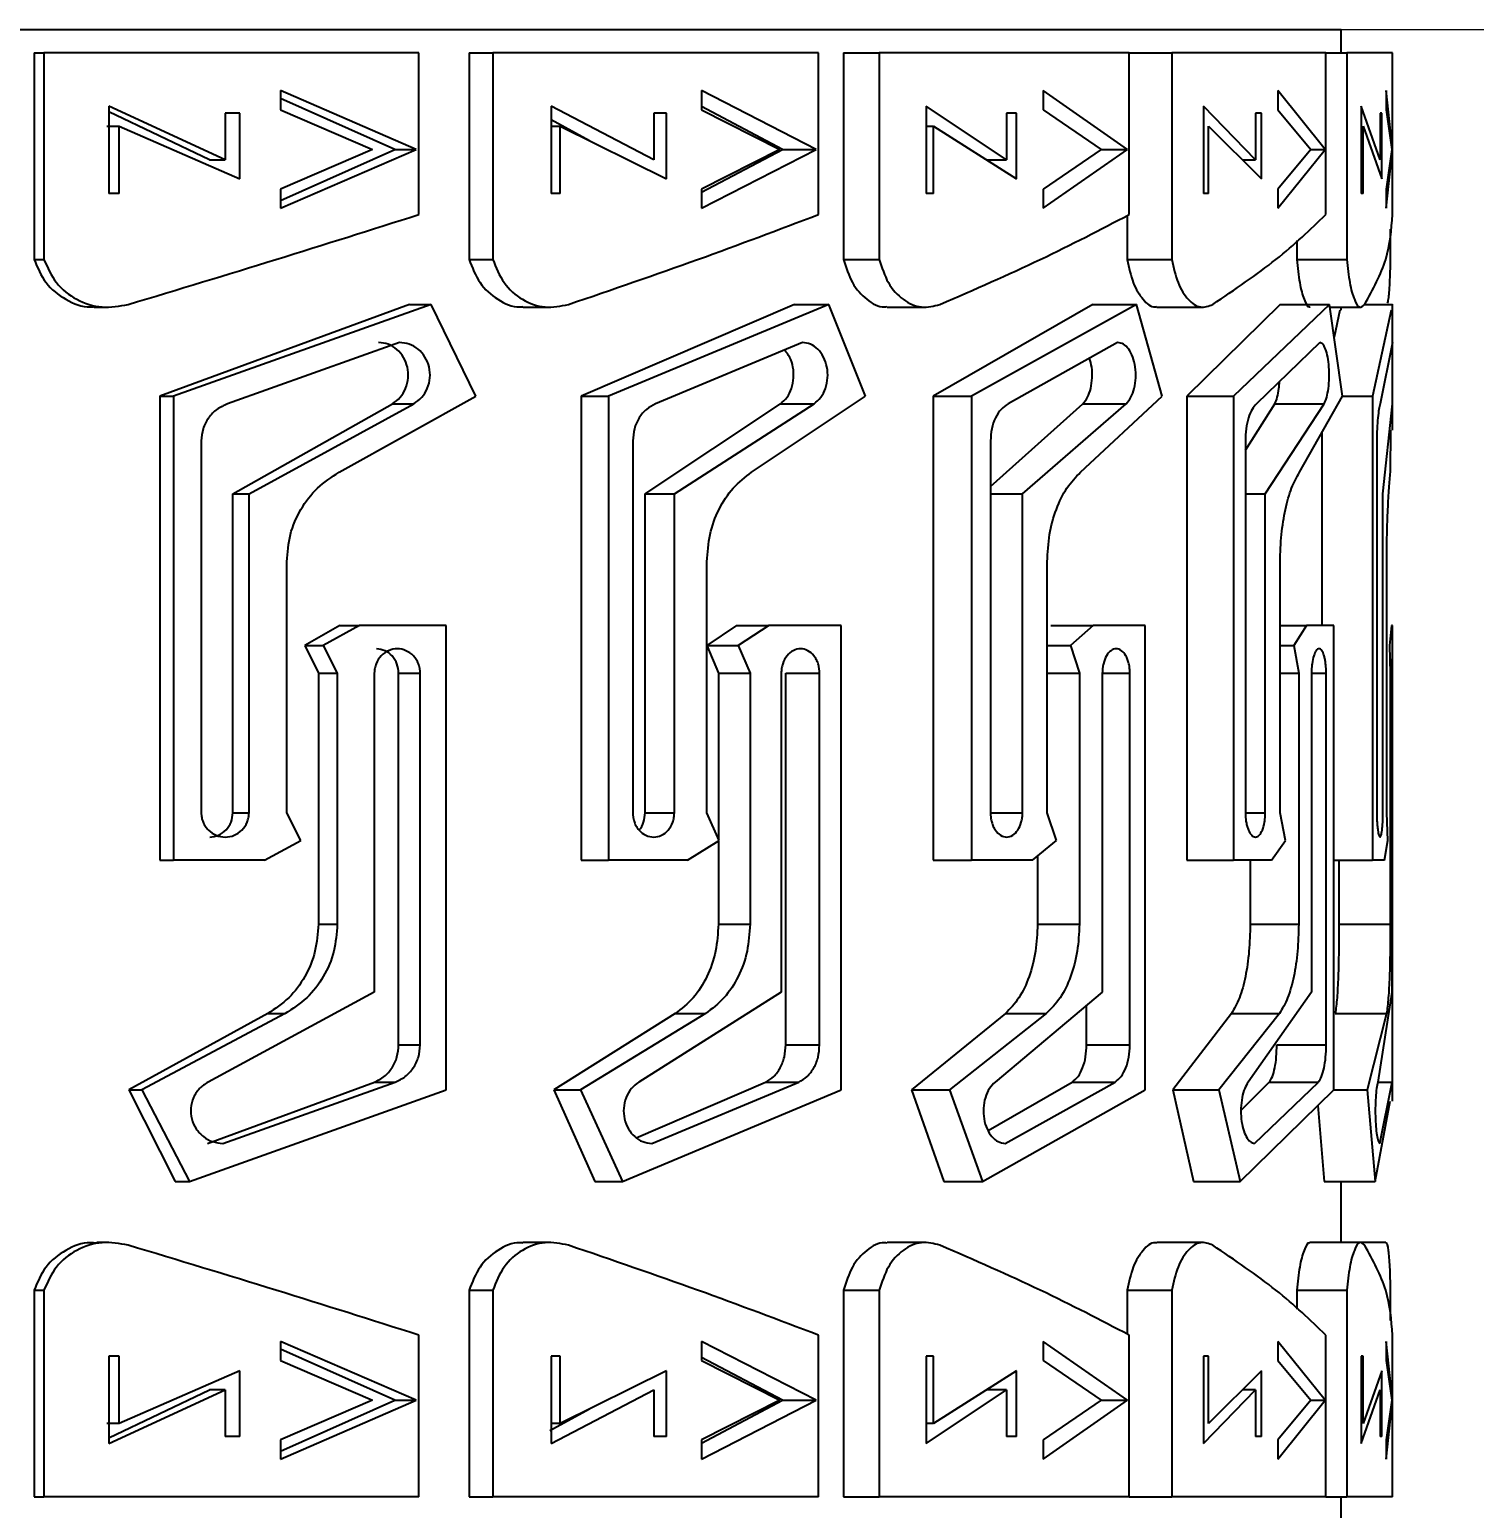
# Model space of a CAD drawing. Header units: millimetres. Extents: x 53 to 380, y 29 to 265.
# Drawn here: x 168.48 to 182.53, y 133.29 to 147.68 of the extents above; entities that cross this region are included whole.
import ezdxf

# ---------------------------------------------------------------- set-up
doc = ezdxf.new("R2010")
doc.units = ezdxf.units.MM
doc.styles.add('SLDTEXTSTYLE0', font='TXT', dxfattribs={"width": 0.75})
doc.dimstyles.new('SLDDIMSTYLE1', dxfattribs={"dimtxt": 3.5, "dimasz": 3.302, "dimexe": 0, "dimexo": 0.0625, "dimgap": 0.875, "dimtad": 1, "dimlfac": 2, "dimrnd": 1e-09, "dimzin": 12, "dimdsep": 46, "dimtxsty": 'SLDTEXTSTYLE0', "dimsah": 1, "dimcen": 0.09, "dimadec": 0, "dimazin": 3, "dimtfac": 1, "dimtofl": 0, "dimtmove": 0, "dimatfit": 3, "dimfxl": 1, "dimfrac": 2, "dimtolj": 1, "dimtzin": 12, "dimarcsym": 0})

# ---------------------------------------------------------------- blocks, each defined once
blk = doc.blocks.new('_D_5')
at = {"color": 7, "linetype": 'Continuous', "lineweight": 0, "transparency": 16777216}
for p, q in [((180.484, 147.677), (213.903, 147.677)), ((212.903, 147.677), (212.903, 40.089)), ((182.315, 40.089), (213.903, 40.089))]:
    blk.add_line(p, q, dxfattribs=at)
at = {"color": 7, "linetype": 'Continuous', "lineweight": 18, "transparency": 16777216}
for points in [[(212.903, 147.677), (212.395, 144.375), (213.411, 144.375)], [(212.903, 40.089), (213.411, 43.391), (212.395, 43.391)]]:
    blk.add_solid(points, dxfattribs=at)
at = {"color": 7, "linetype": 'Continuous', "lineweight": 18, "transparency": 16777216, "insert": (208.391, 85.3), "char_height": 3.5, "attachment_point": 1, "rotation": 90, "style": 'SLDTEXTSTYLE0'}
blk.add_mtext('215.18', dxfattribs=at)

msp = doc.modelspace()

# ---------------------------------------------------------------- linework, layer by layer
at = {"color": 7, "linetype": 'Continuous', "lineweight": 25}
for p, q in [((149.7335, 147.6771), (181.2335, 147.6771)), ((181.2335, 147.45), (181.2335, 147.6771)), ((168.5248, 147.45), (168.5248, 145.4403)), ((168.5248, 147.45), (168.6214, 147.45)), ((168.6214, 147.45), (168.6214, 145.4403)), ((172.2656, 147.45), (168.6214, 147.45)), ((172.2656, 145.8776), (172.2656, 147.45)), ((172.7554, 147.45), (172.7554, 145.4403)), ((172.7554, 147.45), (172.9863, 147.45)), ((172.9863, 147.45), (172.9863, 145.4403)), ((176.1512, 147.45), (172.9863, 147.45)), ((176.1512, 145.8776), (176.1512, 147.45)), ((176.3969, 147.45), (176.3969, 145.4403)), ((176.3969, 147.45), (176.7433, 147.45)), ((176.7433, 147.45), (176.7433, 145.4403)), ((179.1726, 147.45), (176.7433, 147.45)), ((179.1726, 145.8776), (179.1726, 147.45)), ((179.1726, 147.45), (179.5882, 147.45)), ((179.5882, 147.45), (179.5882, 145.4403)), ((181.085, 147.45), (179.5882, 147.45)), ((181.085, 145.8776), (181.085, 147.45)), ((181.085, 147.45), (181.2904, 147.45)), ((181.2904, 147.45), (181.2904, 145.4403)), ((181.7335, 147.45), (181.2904, 147.45)), ((181.7335, 146.5142), (181.7335, 147.45)), ((172.2412, 146.5111), (170.9215, 147.0829)), ((170.9215, 147.0829), (170.9215, 146.8963)), ((176.131, 146.5111), (175.0154, 147.0829)), ((175.0154, 147.0829), (175.0154, 146.8963)), ((179.1582, 146.5111), (178.3371, 147.0829)), ((178.3371, 147.0829), (178.3371, 146.8963)), ((181.0775, 146.5111), (180.6175, 147.0829)), ((180.6175, 147.0829), (180.6175, 146.8963)), ((181.7335, 146.5111), (181.6718, 147.0829)), ((181.6718, 147.0829), (181.6718, 146.8963)), ((170.3833, 146.4094), (169.2521, 146.9316)), ((169.2521, 146.9316), (169.2521, 146.0824)), ((172.0333, 146.5111), (170.9215, 147.0081)), ((170.9215, 146.8963), (171.8157, 146.5111)), ((174.5499, 146.4094), (173.5528, 146.9316)), ((173.5528, 146.9316), (173.5528, 146.0824)), ((175.8034, 146.5111), (175.0154, 146.9278)), ((175.0154, 146.8963), (175.7755, 146.5111)), ((177.982, 146.4094), (177.1998, 146.9316)), ((177.1998, 146.9316), (177.1998, 146.0824)), ((178.3371, 146.8963), (178.9014, 146.5111)), ((180.4016, 146.4094), (179.8975, 146.9316)), ((179.8975, 146.9316), (179.8975, 146.0824)), ((180.6175, 146.8963), (180.9404, 146.5111)), ((181.6125, 146.4094), (181.4276, 146.9316)), ((181.4276, 146.9316), (181.4276, 146.0824)), ((181.6718, 146.8963), (181.7271, 146.5111)), ((170.2325, 146.4094), (169.2521, 146.8764)), ((170.5268, 146.8631), (170.3833, 146.8631)), ((170.3833, 146.8631), (170.3833, 146.4094)), ((170.5268, 146.2248), (170.5268, 146.8631)), ((173.9269, 146.5953), (173.5528, 146.7975)), ((174.6746, 146.8631), (174.5499, 146.8631)), ((174.5499, 146.8631), (174.5499, 146.4094)), ((174.6746, 146.2248), (174.6746, 146.8631)), ((178.0778, 146.8631), (177.982, 146.8631)), ((177.982, 146.8631), (177.982, 146.4094)), ((178.0778, 146.2248), (178.0778, 146.8631)), ((180.4607, 146.8631), (180.4016, 146.8631)), ((180.4016, 146.8631), (180.4016, 146.4094)), ((180.4607, 146.2248), (180.4607, 146.8631)), ((181.6302, 146.8631), (181.6125, 146.8631)), ((181.6125, 146.8631), (181.6125, 146.4094)), ((181.6302, 146.2248), (181.6302, 146.8631)), ((169.2333, 146.7365), (169.3523, 146.7365)), ((169.3523, 146.0824), (169.3523, 146.7365)), ((169.3523, 146.7365), (170.5268, 146.2248)), ((173.5528, 146.7365), (173.6421, 146.7365)), ((173.6421, 146.0824), (173.6421, 146.7365)), ((173.6421, 146.7365), (174.6746, 146.2248)), ((177.1998, 146.7365), (177.271, 146.7365)), ((177.271, 146.0824), (177.271, 146.7365)), ((177.271, 146.7365), (178.0778, 146.2248)), ((179.9448, 146.0824), (179.9448, 146.7365)), ((179.9448, 146.7365), (180.4607, 146.2248)), ((181.4472, 146.0824), (181.4472, 146.7365)), ((181.4472, 146.7365), (181.6302, 146.2248)), ((171.8157, 146.5111), (170.9215, 146.1259)), ((170.9215, 145.9392), (172.2412, 146.5111)), ((170.9215, 146.014), (172.0333, 146.5111)), ((172.0333, 146.5111), (172.2412, 146.5111)), ((175.7755, 146.5111), (175.0154, 146.1259)), ((175.0154, 145.9392), (176.131, 146.5111)), ((175.0154, 146.0943), (175.8034, 146.5111)), ((175.8034, 146.5111), (176.131, 146.5111)), ((178.9014, 146.5111), (178.3371, 146.1259)), ((178.3371, 145.9392), (179.1582, 146.5111)), ((178.9014, 146.5111), (179.1582, 146.5111)), ((180.9404, 146.5111), (180.6175, 146.1259)), ((180.6175, 145.9392), (181.0775, 146.5111)), ((180.9404, 146.5111), (181.0775, 146.5111)), ((181.7271, 146.5111), (181.6718, 146.1259)), ((181.6718, 145.9392), (181.7335, 146.5111)), ((181.7335, 145.8675), (181.7335, 146.5142)), ((170.2325, 146.4094), (170.3833, 146.4094)), ((177.7867, 146.4094), (177.982, 146.4094)), ((180.2745, 146.4094), (180.4016, 146.4094)), ((169.3523, 146.0824), (169.2521, 146.0824)), ((170.9215, 146.1259), (170.9215, 145.9392)), ((173.6421, 146.0824), (173.5528, 146.0824)), ((175.0154, 146.1259), (175.0154, 145.9392)), ((177.271, 146.0824), (177.1998, 146.0824)), ((178.3371, 146.1259), (178.3371, 145.9392)), ((179.9448, 146.0824), (179.8975, 146.0824)), ((180.6175, 146.1259), (180.6175, 145.9392)), ((181.4472, 146.0824), (181.4276, 146.0824)), ((181.6718, 146.1259), (181.6718, 145.9392)), ((179.1542, 145.8683), (179.1542, 145.4403)), ((180.804, 145.6242), (180.804, 145.4403)), ((181.712, 145.7348), (181.712, 145.4403)), ((168.5248, 145.4403), (168.6214, 145.4403)), ((172.7554, 145.4403), (172.9863, 145.4403)), ((176.3969, 145.4403), (176.7433, 145.4403)), ((179.1542, 145.4403), (179.5882, 145.4403)), ((180.804, 145.4403), (181.2904, 145.4403)), ((169.1108, 144.9756), (169.2259, 144.9757)), ((172.1747, 145.0029), (169.7464, 144.1122)), ((172.3872, 145.0029), (169.8817, 144.1122)), ((172.1747, 145.0029), (172.3872, 145.0029)), ((172.8204, 144.1122), (172.3872, 145.0029)), ((173.2823, 144.9756), (173.5298, 144.9756)), ((175.9206, 145.0029), (173.8454, 144.1122)), ((176.252, 145.0029), (174.1109, 144.1122)), ((175.9206, 145.0029), (176.252, 145.0029)), ((176.6082, 144.1122), (176.252, 145.0029)), ((176.8217, 144.9756), (177.1815, 144.9756)), ((178.821, 145.0029), (177.267, 144.1122)), ((179.2444, 145.0029), (177.641, 144.1122)), ((178.821, 145.0029), (179.2444, 145.0029)), ((179.4947, 144.1122), (179.2444, 145.0029)), ((179.4423, 144.9756), (179.8854, 144.9756)), ((180.6408, 145.0029), (179.7339, 144.1122)), ((181.122, 145.0029), (180.1863, 144.1122)), ((180.6408, 145.0029), (181.122, 145.0029)), ((181.2461, 144.1122), (181.122, 145.0029)), ((181.1258, 144.9756), (181.4225, 144.9756)), ((181.221, 144.9468), (181.1662, 144.6853)), ((181.2335, 144.9468), (181.2335, 144.9756)), ((181.464, 145.0029), (181.7327, 145.0029)), ((181.7206, 144.9468), (181.5404, 144.1122)), ((181.7335, 144.5816), (181.7335, 145.0054)), ((172.0784, 144.6326), (170.4048, 144.0366)), ((175.9954, 144.6326), (174.5687, 144.0366)), ((179.0608, 144.6326), (177.9964, 144.0366)), ((181.0263, 144.6326), (180.4105, 144.0366)), ((181.7326, 144.6326), (181.6153, 144.0366)), ((169.7464, 144.1122), (169.7464, 139.5962)), ((169.7464, 144.1122), (169.8817, 144.1122)), ((169.8817, 144.1122), (169.8817, 139.5962)), ((170.4573, 143.1615), (172.0093, 144.0366)), ((170.6152, 143.1615), (172.2165, 144.0366)), ((171.4902, 143.3702), (172.8204, 144.1122)), ((172.0093, 144.0366), (172.2165, 144.0366)), ((173.8454, 144.1122), (173.8454, 139.5962)), ((173.8454, 144.1122), (174.1109, 144.1122)), ((174.1109, 144.1122), (174.1109, 139.5962)), ((174.466, 143.1615), (175.7835, 144.0366)), ((174.7512, 143.1615), (176.1105, 144.0366)), ((175.5008, 143.3702), (176.6082, 144.1122)), ((175.7835, 144.0366), (176.1105, 144.0366)), ((177.267, 144.1122), (177.267, 139.5962)), ((177.267, 144.1122), (177.641, 144.1122)), ((177.641, 144.1122), (177.641, 139.5962)), ((177.8248, 143.2312), (178.7232, 144.0366)), ((178.1364, 143.1615), (179.1435, 144.0366)), ((178.6998, 143.3702), (179.4947, 144.1122)), ((178.7232, 144.0366), (179.1435, 144.0366)), ((179.7339, 144.1122), (179.7339, 139.5962)), ((179.7339, 144.1122), (180.1863, 144.1122)), ((180.1863, 144.1122), (180.1863, 139.5962)), ((180.3032, 143.5846), (180.5903, 144.0366)), ((180.4965, 143.1615), (181.0699, 144.0366)), ((180.5903, 144.0366), (181.0699, 144.0366)), ((180.8282, 143.3702), (181.2461, 144.1122)), ((181.2461, 144.1122), (181.5404, 144.1122)), ((181.5404, 144.1122), (181.5404, 139.5962)), ((181.6404, 143.1615), (181.7335, 144.0366)), ((181.7335, 143.7814), (181.7335, 144.0508)), ((181.0464, 143.7576), (181.0464, 141.8783)), ((181.7134, 143.3702), (181.7173, 143.7814)), ((170.1503, 143.675), (170.1503, 140.0583)), ((174.3466, 143.675), (174.3466, 140.0583)), ((177.8248, 143.675), (177.8248, 140.0583)), ((180.3032, 143.675), (180.3032, 140.0583)), ((181.581, 143.675), (181.581, 140.0583)), ((170.4573, 143.1615), (170.6152, 143.1615)), ((170.4573, 140.0583), (170.4573, 143.1615)), ((170.6152, 140.0583), (170.6152, 143.1615)), ((174.466, 143.1615), (174.7512, 143.1615)), ((174.466, 140.0583), (174.466, 143.1615)), ((174.7512, 140.0583), (174.7512, 143.1615)), ((177.8248, 143.1615), (178.1364, 143.1615)), ((178.1364, 140.0583), (178.1364, 143.1615)), ((180.3032, 143.1615), (180.4965, 143.1615)), ((180.4965, 140.0583), (180.4965, 143.1615)), ((181.6404, 140.0583), (181.6404, 143.1615)), ((170.9828, 140.0583), (170.9828, 142.5004)), ((175.068, 140.0583), (175.068, 142.5004)), ((178.3768, 140.0583), (178.3768, 142.5004)), ((180.6411, 140.0583), (180.6411, 142.5004)), ((181.6774, 140.0583), (181.6774, 142.5004)), ((171.4972, 141.8783), (171.1574, 141.6863)), ((171.6881, 141.8783), (171.3375, 141.6863)), ((171.4972, 141.8783), (171.6881, 141.8783)), ((172.5324, 141.8783), (171.6881, 141.8783)), ((172.5324, 137.3622), (172.5324, 141.8783)), ((175.3547, 141.8783), (175.0669, 141.6863)), ((175.3547, 141.8783), (175.6681, 141.8783)), ((175.6681, 141.8783), (175.3711, 141.6863)), ((176.3719, 141.8783), (175.6681, 141.8783)), ((176.3719, 137.3622), (176.3719, 141.8783)), ((178.4125, 141.8783), (178.8229, 141.8783)), ((178.8229, 141.8783), (178.6037, 141.6863)), ((179.3293, 141.8783), (178.8229, 141.8783)), ((179.3293, 137.3622), (179.3293, 141.8783)), ((180.6411, 141.8783), (180.8971, 141.8783)), ((180.8971, 141.8783), (180.7734, 141.6863)), ((181.1649, 141.8783), (180.8971, 141.8783)), ((181.1649, 137.3622), (181.1649, 141.8783)), ((181.7226, 141.8783), (181.7044, 141.6863)), ((181.7335, 141.8783), (181.7226, 141.8783)), ((181.7335, 141.5579), (181.7335, 141.8783)), ((171.1574, 141.6863), (171.2893, 141.4161)), ((171.1574, 141.6863), (171.3375, 141.6863)), ((171.3375, 141.6863), (171.4736, 141.4161)), ((175.0669, 141.6863), (175.179, 141.4161)), ((175.0669, 141.6863), (175.3711, 141.6863)), ((175.3711, 141.6863), (175.4867, 141.4161)), ((178.3768, 141.6863), (178.6037, 141.6863)), ((178.6037, 141.6863), (178.6895, 141.4161)), ((180.6411, 141.6863), (180.7734, 141.6863)), ((180.7734, 141.6863), (180.8223, 141.4161)), ((181.7044, 141.6863), (181.7125, 141.4161)), ((171.2893, 141.4161), (171.2893, 138.974)), ((171.2893, 141.4161), (171.4736, 141.4161)), ((171.4736, 141.4161), (171.4736, 138.974)), ((171.8335, 141.4161), (171.8335, 138.3129)), ((172.0702, 137.7994), (172.0702, 141.4161)), ((172.0702, 141.4161), (172.2793, 141.4161)), ((172.2793, 137.7994), (172.2793, 141.4161)), ((175.179, 141.4161), (175.179, 139.8036)), ((175.179, 141.4161), (175.4867, 141.4161)), ((175.4867, 141.4161), (175.4867, 138.974)), ((175.7904, 141.4161), (175.7904, 138.3129)), ((175.8341, 137.7994), (175.8341, 141.4161)), ((175.8341, 141.4161), (176.1626, 141.4161)), ((176.1626, 137.7994), (176.1626, 141.4161)), ((178.3768, 141.4161), (178.6895, 141.4161)), ((178.6895, 141.4161), (178.6895, 138.974)), ((178.9123, 141.4161), (178.9123, 138.3129)), ((179.1808, 137.7994), (179.1808, 141.4161)), ((180.6411, 141.4161), (180.8223, 141.4161)), ((180.8223, 141.4161), (180.8223, 138.974)), ((180.9463, 141.4161), (180.9463, 138.3129)), ((181.0893, 137.7994), (181.0893, 141.4161)), ((181.7125, 141.4161), (181.7125, 138.974)), ((181.7276, 141.4161), (181.7276, 138.3129)), ((181.7335, 137.7994), (181.7335, 141.4161)), ((170.4573, 140.0583), (170.6152, 140.0583)), ((171.1201, 139.7881), (170.9828, 140.0583)), ((174.466, 140.0583), (174.7512, 140.0583)), ((175.1857, 139.7881), (175.068, 140.0583)), ((178.4653, 139.7881), (178.3768, 140.0583)), ((180.6932, 139.7881), (180.6411, 140.0583)), ((181.6889, 139.7881), (181.6774, 140.0583)), ((170.7645, 139.5962), (171.1201, 139.7881)), ((174.8802, 139.5962), (175.1857, 139.7881)), ((175.179, 139.7839), (175.179, 138.974)), ((178.2347, 139.5962), (178.4653, 139.7881)), ((180.5561, 139.5962), (180.6932, 139.7881)), ((181.6565, 139.5962), (181.6889, 139.7881)), ((169.7464, 139.5962), (169.8817, 139.5962)), ((170.7645, 139.5962), (169.8817, 139.5962)), ((173.8454, 139.5962), (174.1109, 139.5962)), ((174.8802, 139.5962), (174.1109, 139.5962)), ((177.267, 139.5962), (177.641, 139.5962)), ((178.2347, 139.5962), (177.641, 139.5962)), ((178.2831, 139.6365), (178.2831, 138.974)), ((179.7339, 139.5962), (180.1863, 139.5962)), ((180.5561, 139.5962), (180.1863, 139.5962)), ((180.3504, 139.5962), (180.3504, 138.974)), ((181.1649, 139.5962), (181.5404, 139.5962)), ((181.2132, 139.5962), (181.2132, 138.974)), ((181.6565, 139.5962), (181.5404, 139.5962)), ((171.2893, 138.974), (171.4736, 138.974)), ((175.179, 138.974), (175.4867, 138.974)), ((178.2831, 138.974), (178.6895, 138.974)), ((180.3504, 138.974), (180.8223, 138.974)), ((181.2132, 138.974), (181.7125, 138.974)), ((171.8335, 138.3129), (170.2165, 137.4378)), ((175.7904, 138.3129), (174.4044, 137.4378)), ((178.9123, 138.3129), (177.8697, 137.4378)), ((180.9463, 138.3129), (180.3314, 137.4378)), ((181.7276, 138.3129), (181.5903, 137.4378)), ((178.7593, 137.7994), (178.7593, 138.1845)), ((170.7973, 138.1043), (169.4459, 137.3622)), ((170.966, 138.1043), (169.5717, 137.3622)), ((170.7973, 138.1043), (170.966, 138.1043)), ((174.7592, 138.1043), (173.58, 137.3622)), ((175.0536, 138.1043), (173.837, 137.3622)), ((174.7592, 138.1043), (175.0536, 138.1043)), ((177.9696, 138.1043), (177.0581, 137.3622)), ((178.366, 138.1043), (177.4255, 137.3622)), ((177.9696, 138.1043), (178.366, 138.1043)), ((180.1685, 138.1043), (179.5985, 137.3622)), ((180.6346, 138.1043), (180.0466, 137.3622)), ((180.1685, 138.1043), (180.6346, 138.1043)), ((181.1776, 138.1043), (181.6759, 138.1043)), ((181.6759, 138.1043), (181.4879, 137.3622)), ((172.0702, 137.7994), (172.2793, 137.7994)), ((175.8341, 137.7994), (176.1626, 137.7994)), ((178.7593, 137.7994), (179.1808, 137.7994)), ((180.6091, 137.7994), (181.0893, 137.7994)), ((181.7335, 137.2527), (181.7335, 137.623)), ((170.2111, 136.8419), (171.8349, 137.4378)), ((170.3612, 136.8419), (172.0365, 137.4378)), ((171.8349, 137.4378), (172.0365, 137.4378)), ((174.3811, 136.8973), (175.6381, 137.4378)), ((174.5307, 136.8419), (175.9605, 137.4378)), ((175.6381, 137.4378), (175.9605, 137.4378)), ((177.8014, 136.9675), (178.6186, 137.4378)), ((177.9672, 136.8419), (179.0356, 137.4378)), ((178.6186, 137.4378), (179.0356, 137.4378)), ((180.2608, 137.1661), (180.5351, 137.4378)), ((180.3924, 136.8419), (181.0129, 137.4378)), ((180.5351, 137.4378), (181.0129, 137.4378)), ((181.6097, 136.8419), (181.7321, 137.4378)), ((169.4459, 137.3622), (169.8962, 136.4716)), ((169.4459, 137.3622), (169.5717, 137.3622)), ((169.5717, 137.3622), (170.0363, 136.4716)), ((170.0363, 136.4716), (172.5324, 137.3622)), ((173.58, 137.3622), (173.9771, 136.4716)), ((173.58, 137.3622), (173.837, 137.3622)), ((173.837, 137.3622), (174.2467, 136.4716)), ((174.2467, 136.4716), (176.3719, 137.3622)), ((177.0581, 137.3622), (177.3698, 136.4716)), ((177.0581, 137.3622), (177.4255, 137.3622)), ((177.4255, 137.3622), (177.7471, 136.4716)), ((177.7471, 136.4716), (179.3293, 137.3622)), ((179.5985, 137.3622), (179.7996, 136.4716)), ((179.5985, 137.3622), (180.0466, 137.3622)), ((180.0466, 137.3622), (180.2541, 136.4716)), ((180.2541, 136.4716), (181.1649, 137.3622)), ((181.1649, 137.3622), (181.4879, 137.3622)), ((181.4879, 137.3622), (181.5643, 136.4716)), ((181.5643, 136.4716), (181.7098, 137.2527)), ((181.0082, 137.209), (181.0696, 136.4716)), ((169.8962, 136.4716), (170.0363, 136.4716)), ((173.9771, 136.4716), (174.2467, 136.4716)), ((177.3698, 136.4716), (177.7471, 136.4716)), ((179.7996, 136.4716), (180.2541, 136.4716)), ((181.0696, 136.4716), (181.5643, 136.4716)), ((181.2335, 135.8785), (181.2335, 136.4716)), ((169.2515, 135.879), (169.1356, 135.879)), ((173.5299, 135.8785), (173.2824, 135.8785)), ((177.1816, 135.8785), (176.8217, 135.8785)), ((179.8855, 135.8785), (179.4424, 135.8785)), ((181.4225, 135.8785), (180.9321, 135.8785)), ((181.6683, 135.8785), (181.2335, 135.8785)), ((168.5248, 135.4139), (168.6214, 135.4139)), ((168.5248, 135.4139), (168.5248, 133.4041)), ((168.6214, 135.4139), (168.6214, 133.4041)), ((172.7554, 135.4139), (172.7554, 133.4041)), ((172.7554, 135.4139), (172.9863, 135.4139)), ((172.9863, 135.4139), (172.9863, 133.4041)), ((176.3969, 135.4139), (176.3969, 133.4041)), ((176.3969, 135.4139), (176.7433, 135.4139)), ((176.7433, 135.4139), (176.7433, 133.4041)), ((179.1542, 135.4139), (179.1542, 134.9858)), ((179.1542, 135.4139), (179.5882, 135.4139)), ((179.5882, 135.4139), (179.5882, 133.4041)), ((180.804, 135.4139), (180.804, 135.2299)), ((180.804, 135.4139), (181.2904, 135.4139)), ((181.2904, 135.4139), (181.2904, 133.4041)), ((181.712, 135.4139), (181.712, 135.1193)), ((172.2656, 133.4041), (172.2656, 134.9765)), ((176.1512, 133.4041), (176.1512, 134.9765)), ((179.1726, 133.4041), (179.1726, 134.9765)), ((181.085, 133.4041), (181.085, 134.9765)), ((181.7335, 134.3462), (181.7335, 134.9866)), ((172.2412, 134.343), (170.9215, 134.9149)), ((170.9215, 134.9149), (170.9215, 134.7282)), ((172.0333, 134.343), (170.9215, 134.8401)), ((176.131, 134.343), (175.0154, 134.9149)), ((175.0154, 134.9149), (175.0154, 134.7282)), ((179.1582, 134.343), (178.3371, 134.9149)), ((178.3371, 134.9149), (178.3371, 134.7282)), ((181.0775, 134.343), (180.6175, 134.9149)), ((180.6175, 134.9149), (180.6175, 134.7282)), ((181.7335, 134.343), (181.6718, 134.9149)), ((181.6718, 134.9149), (181.6718, 134.7282)), ((169.3523, 134.7717), (169.2521, 134.7717)), ((169.2521, 134.7717), (169.2521, 133.9225)), ((169.3523, 134.1176), (169.3523, 134.7717)), ((170.9215, 134.7282), (171.8157, 134.343)), ((173.6421, 134.7717), (173.5528, 134.7717)), ((173.5528, 134.7717), (173.5528, 133.9225)), ((173.6421, 134.1176), (173.6421, 134.7717)), ((175.8034, 134.343), (175.0154, 134.7598)), ((175.0154, 134.7282), (175.7755, 134.343)), ((177.271, 134.7717), (177.1998, 134.7717)), ((177.1998, 134.7717), (177.1998, 133.9225)), ((177.271, 134.1176), (177.271, 134.7717)), ((178.3371, 134.7282), (178.9014, 134.343)), ((179.9448, 134.7717), (179.8975, 134.7717)), ((179.8975, 134.7717), (179.8975, 133.9225)), ((179.9448, 134.1176), (179.9448, 134.7717)), ((180.6175, 134.7282), (180.9404, 134.343)), ((181.4472, 134.7717), (181.4276, 134.7717)), ((181.4276, 134.7717), (181.4276, 133.9225)), ((181.4472, 134.1176), (181.4472, 134.7717)), ((181.6718, 134.7282), (181.7271, 134.343)), ((170.5268, 134.6293), (169.3523, 134.1176)), ((170.5268, 133.991), (170.5268, 134.6293)), ((174.6746, 134.6293), (173.6421, 134.1176)), ((174.6746, 133.991), (174.6746, 134.6293)), ((178.0778, 134.6293), (177.271, 134.1176)), ((178.0778, 133.991), (178.0778, 134.6293)), ((180.4607, 134.6293), (179.9448, 134.1176)), ((180.4607, 133.991), (180.4607, 134.6293)), ((181.6302, 134.6293), (181.4472, 134.1176)), ((181.6302, 133.991), (181.6302, 134.6293)), ((169.2521, 133.9225), (170.3833, 134.4447)), ((169.2521, 133.9777), (170.2325, 134.4447)), ((170.3833, 134.4447), (170.2325, 134.4447)), ((170.3833, 134.4447), (170.3833, 133.991)), ((173.5528, 133.9225), (174.5499, 134.4447)), ((174.5499, 134.4447), (174.5499, 133.991)), ((177.1998, 133.9225), (177.982, 134.4447)), ((177.982, 134.4447), (177.7867, 134.4447)), ((177.982, 134.4447), (177.982, 133.991)), ((179.8975, 133.9225), (180.4016, 134.4447)), ((180.4016, 134.4447), (180.2745, 134.4447)), ((180.4016, 134.4447), (180.4016, 133.991)), ((181.4276, 133.9225), (181.6125, 134.4447)), ((181.6125, 134.4447), (181.6125, 133.991)), ((170.9215, 133.7712), (172.2412, 134.343)), ((171.8157, 134.343), (170.9215, 133.9578)), ((170.9215, 133.846), (172.0333, 134.343)), ((172.0333, 134.343), (172.2412, 134.343)), ((173.5389, 134.0491), (173.9269, 134.2588)), ((175.0154, 133.7712), (176.131, 134.343)), ((175.7755, 134.343), (175.0154, 133.9578)), ((175.0154, 133.9263), (175.8034, 134.343)), ((175.8034, 134.343), (176.131, 134.343)), ((178.3371, 133.7712), (179.1582, 134.343)), ((178.9014, 134.343), (178.3371, 133.9578)), ((178.9014, 134.343), (179.1582, 134.343)), ((180.6175, 133.7712), (181.0775, 134.343)), ((180.9404, 134.343), (180.6175, 133.9578)), ((180.9404, 134.343), (181.0775, 134.343)), ((181.6718, 133.7712), (181.7335, 134.343)), ((181.7271, 134.343), (181.6718, 133.9578)), ((181.7335, 133.4041), (181.7335, 134.3462)), ((169.3523, 134.1176), (169.2333, 134.1176)), ((173.6421, 134.1176), (173.5528, 134.1176)), ((177.271, 134.1176), (177.1998, 134.1176)), ((170.5268, 133.991), (170.3833, 133.991)), ((170.9215, 133.9578), (170.9215, 133.7712)), ((174.6746, 133.991), (174.5499, 133.991)), ((175.0154, 133.9578), (175.0154, 133.7712)), ((178.0778, 133.991), (177.982, 133.991)), ((178.3371, 133.9578), (178.3371, 133.7712)), ((180.4607, 133.991), (180.4016, 133.991)), ((180.6175, 133.9578), (180.6175, 133.7712)), ((181.6302, 133.991), (181.6125, 133.991)), ((181.6718, 133.9578), (181.6718, 133.7712)), ((168.5248, 133.4041), (168.6214, 133.4041)), ((172.2656, 133.4041), (168.6214, 133.4041)), ((172.7554, 133.4041), (172.9863, 133.4041)), ((176.1512, 133.4041), (172.9863, 133.4041)), ((176.3969, 133.4041), (176.7433, 133.4041)), ((179.1726, 133.4041), (176.7433, 133.4041)), ((179.1726, 133.4041), (179.5882, 133.4041)), ((181.085, 133.4041), (179.5882, 133.4041)), ((181.085, 133.4041), (181.2904, 133.4041)), ((181.2335, 133.1771), (181.2335, 133.4041)), ((181.7335, 133.4041), (181.2904, 133.4041))]:
    msp.add_line(p, q, dxfattribs=at)
at = {"color": 8, "linetype": 'Continuous', "lineweight": 25}
for p, q in [((178.9123, 141.4161), (179.1808, 141.4161)), ((180.9463, 141.4161), (181.0893, 141.4161)), ((177.8248, 140.0583), (178.1364, 140.0583)), ((180.3032, 140.0583), (180.4965, 140.0583)), ((181.5903, 137.4378), (181.7321, 137.4378))]:
    msp.add_line(p, q, dxfattribs=at)
at = {"color": 7, "linetype": 'Continuous', "lineweight": 25}
for points, knots in [([(169.4409, 145.0029), (169.9231, 145.1487), (170.8876, 145.4403), (171.8063, 145.7318), (172.2656, 145.8776)], [0, 0, 0, 0, 0.4999997, 1, 1, 1, 1]), ([(173.7209, 145.0029), (174.1461, 145.1487), (174.9966, 145.4403), (175.7664, 145.7318), (176.1512, 145.8776)], [0, 0, 0, 0, 0.4999999, 1, 1, 1, 1]), ([(177.3336, 145.0029), (177.6674, 145.1487), (178.3349, 145.4403), (178.8934, 145.7318), (179.1726, 145.8776)], [0, 0, 0, 0, 0.5000001, 1, 1, 1, 1]), ([(179.9862, 145.0029), (180.2015, 145.1487), (180.6321, 145.4403), (180.9341, 145.7318), (181.085, 145.8776)], [0, 0, 0, 0, 0.5, 1, 1, 1, 1]), ([(181.464, 145.0029), (181.5433, 145.1487), (181.702, 145.4403), (181.723, 145.7318), (181.7335, 145.8776)], [0, 0, 0, 0, 0.49999992, 1, 1, 1, 1]), ([(168.5248, 145.4403), (168.5583, 145.3607), (168.6251, 145.2016), (168.8278, 145.0443), (169.0027, 144.9689), (169.0975, 144.9806), (169.11, 144.9822)], [0, 0, 0, 0, 0.3172431, 0.6344873, 0.9517251, 1, 1, 1, 1]), ([(168.6214, 145.4403), (168.6561, 145.361), (168.7258, 145.2014), (168.9351, 145.039), (169.1862, 144.9571), (169.3559, 144.9876), (169.4409, 145.0029)], [0, 0, 0, 0, 0.246435, 0.4957882, 0.7476008, 1, 1, 1, 1]), ([(172.7554, 145.4403), (172.7856, 145.3607), (172.8461, 145.2016), (173.0285, 145.0442), (173.1856, 144.9689), (173.2702, 144.9806), (173.2815, 144.9822)], [0, 0, 0, 0, 0.3170548, 0.6341092, 0.9511607, 1, 1, 1, 1]), ([(172.9863, 145.4403), (173.0176, 145.361), (173.0806, 145.2014), (173.2692, 145.039), (173.4942, 144.9571), (173.6452, 144.9876), (173.7209, 145.0029)], [0, 0, 0, 0, 0.2464348, 0.4957899, 0.7476035, 1, 1, 1, 1]), ([(176.3969, 145.4403), (176.4214, 145.3607), (176.4706, 145.2016), (176.618, 145.0442), (176.7445, 144.9689), (176.8119, 144.9807), (176.8209, 144.9822)], [0, 0, 0, 0, 0.3169936, 0.6339868, 0.9509784, 1, 1, 1, 1]), ([(176.7433, 145.4403), (176.7688, 145.361), (176.82, 145.2014), (176.9725, 145.039), (177.1532, 144.9571), (177.2734, 144.9876), (177.3336, 145.0029)], [0, 0, 0, 0, 0.2464352, 0.4957888, 0.7476041, 1, 1, 1, 1]), ([(179.1542, 145.4403), (179.1711, 145.3607), (179.2049, 145.2016), (179.3055, 145.0442), (179.391, 144.9689), (179.4357, 144.9807), (179.4417, 144.9822)], [0, 0, 0, 0, 0.316959, 0.6339179, 0.9508743, 1, 1, 1, 1]), ([(179.5882, 145.4403), (179.6057, 145.361), (179.641, 145.2014), (179.745, 145.039), (179.8668, 144.9571), (179.9464, 144.9876), (179.9862, 145.0029)], [0, 0, 0, 0, 0.2464356, 0.4957895, 0.7476041, 1, 1, 1, 1]), ([(180.804, 145.4403), (180.8119, 145.3607), (180.8277, 145.2016), (180.8731, 145.0442), (180.9108, 144.9689), (180.9292, 144.9807), (180.9317, 144.9822)], [0, 0, 0, 0, 0.3169341, 0.6338664, 0.9507988, 1, 1, 1, 1]), ([(181.2904, 145.4403), (181.2985, 145.361), (181.315, 145.2014), (181.3621, 145.039), (181.4152, 144.9571), (181.4477, 144.9876), (181.464, 145.0029)], [0, 0, 0, 0, 0.2464349, 0.4957896, 0.7476029, 1, 1, 1, 1]), ([(181.712, 145.4403), (181.7101, 145.362), (181.7062, 145.2045), (181.6957, 145.0564), (181.6854, 145.0259), (181.6819, 145.0157)], [0, 0, 0, 0, 0.39639129, 0.79748001, 1, 1, 1, 1]), ([(172.0093, 144.0366), (172.0361, 144.056), (172.0897, 144.0946), (172.1426, 144.1849), (172.1671, 144.2875), (172.1598, 144.3937), (172.1215, 144.4915), (172.0564, 144.5696), (171.9713, 144.6224), (171.9074, 144.6292), (171.8754, 144.6326)], [0, 0, 0, 0, 0.1253303, 0.2502841, 0.3752371, 0.5002007, 0.6251506, 0.750111, 0.8750505, 1, 1, 1, 1]), ([(172.2165, 144.0366), (172.2439, 144.0557), (172.2987, 144.094), (172.3539, 144.1845), (172.3796, 144.2884), (172.3713, 144.3962), (172.3305, 144.4944), (172.2625, 144.5715), (172.1754, 144.6228), (172.1107, 144.6293), (172.0784, 144.6326)], [0, 0, 0, 0, 0.12538242, 0.25042677, 0.37543197, 0.50038846, 0.62529489, 0.75018912, 0.87508104, 1, 1, 1, 1]), ([(176.1105, 144.0366), (176.1332, 144.0557), (176.1788, 144.094), (176.2245, 144.1845), (176.2457, 144.2884), (176.2389, 144.3962), (176.2051, 144.4944), (176.1487, 144.5715), (176.0763, 144.6228), (176.0224, 144.6293), (175.9954, 144.6326)], [0, 0, 0, 0, 0.1253831, 0.2504265, 0.3754324, 0.500389, 0.6252959, 0.7501889, 0.8750785, 1, 1, 1, 1]), ([(179.1435, 144.0366), (179.1598, 144.0557), (179.1923, 144.094), (179.2248, 144.1845), (179.2399, 144.2884), (179.2351, 144.3962), (179.2111, 144.4944), (179.1709, 144.5715), (179.1191, 144.6228), (179.0803, 144.6293), (179.0608, 144.6326)], [0, 0, 0, 0, 0.1253819, 0.2504255, 0.3754307, 0.5003868, 0.6252932, 0.750187, 0.8750782, 1, 1, 1, 1]), ([(181.0699, 144.0366), (181.0783, 144.0557), (181.0953, 144.094), (181.112, 144.1845), (181.1197, 144.2884), (181.1172, 144.3962), (181.1049, 144.4944), (181.0842, 144.5715), (181.0572, 144.6228), (181.0366, 144.6293), (181.0263, 144.6326)], [0, 0, 0, 0, 0.1253822, 0.2504266, 0.3754317, 0.500388, 0.625295, 0.7501884, 0.875079, 1, 1, 1, 1]), ([(181.7335, 144.0366), (181.7335, 144.0557), (181.7335, 144.094), (181.733, 144.1845), (181.7327, 144.2884), (181.7328, 144.3962), (181.7332, 144.4944), (181.7336, 144.5715), (181.7335, 144.6228), (181.7329, 144.6293), (181.7326, 144.6326)], [0, 0, 0, 0, 0.12538298, 0.25042664, 0.37543185, 0.50038823, 0.62529529, 0.75018867, 0.87507952, 1, 1, 1, 1]), ([(175.7835, 144.0366), (175.8057, 144.056), (175.8502, 144.0946), (175.894, 144.1849), (175.9144, 144.2875), (175.908, 144.3933), (175.8781, 144.4907), (175.841, 144.5378), (175.8231, 144.5606)], [0, 0, 0, 0, 0.16882159, 0.33713697, 0.50545043, 0.6737782, 0.84209028, 1, 1, 1, 1]), ([(178.7232, 144.0366), (178.7391, 144.0559), (178.7709, 144.0946), (178.8021, 144.185), (178.8163, 144.2872), (178.8132, 144.3917), (178.7967, 144.4516), (178.7888, 144.4803)], [0, 0, 0, 0, 0.2038455, 0.4070815, 0.6103127, 0.8135615, 1, 1, 1, 1]), ([(180.5903, 144.0366), (180.5985, 144.056), (180.6149, 144.0948), (180.63, 144.174), (180.6332, 144.2308), (180.6344, 144.2533)], [0, 0, 0, 0, 0.3771781, 0.7532231, 1, 1, 1, 1]), ([(170.4048, 144.0366), (170.3696, 144.0206), (170.2992, 143.9887), (170.2173, 143.9019), (170.1612, 143.7948), (170.154, 143.7149), (170.1503, 143.675)], [0, 0, 0, 0, 0.2509146, 0.5007357, 0.7503874, 1, 1, 1, 1]), ([(174.5687, 144.0366), (174.5379, 144.0206), (174.4767, 143.9887), (174.4051, 143.9019), (174.3561, 143.7948), (174.3498, 143.7149), (174.3466, 143.675)], [0, 0, 0, 0, 0.2509175, 0.5007387, 0.7503883, 1, 1, 1, 1]), ([(177.9964, 144.0366), (177.9728, 144.0206), (177.9256, 143.9887), (177.8702, 143.9019), (177.8322, 143.7948), (177.8273, 143.7149), (177.8248, 143.675)], [0, 0, 0, 0, 0.2509129, 0.5007358, 0.7503864, 1, 1, 1, 1]), ([(180.4105, 144.0366), (180.3958, 144.0206), (180.3665, 143.9887), (180.3318, 143.9019), (180.3079, 143.7948), (180.3048, 143.7149), (180.3032, 143.675)], [0, 0, 0, 0, 0.2509137, 0.5007349, 0.750387, 1, 1, 1, 1]), ([(181.6153, 144.0366), (181.6107, 144.0206), (181.6017, 143.9887), (181.5905, 143.9019), (181.5826, 143.7948), (181.5816, 143.7149), (181.581, 143.675)], [0, 0, 0, 0, 0.2509153, 0.5007375, 0.7503875, 1, 1, 1, 1]), ([(170.9828, 142.5004), (170.9896, 142.5896), (171.0033, 142.7683), (171.1118, 143.015), (171.2732, 143.2282), (171.4177, 143.3227), (171.4902, 143.3702)], [0, 0, 0, 0, 0.2477039, 0.4965136, 0.7472059, 1, 1, 1, 1]), ([(175.068, 142.5004), (175.0739, 142.5896), (175.0856, 142.7683), (175.1787, 143.015), (175.3165, 143.2282), (175.4392, 143.3227), (175.5008, 143.3702)], [0, 0, 0, 0, 0.2477038, 0.4965136, 0.747205, 1, 1, 1, 1]), ([(178.3768, 142.5004), (178.3813, 142.5896), (178.3901, 142.7683), (178.4601, 143.015), (178.5633, 143.2282), (178.6542, 143.3227), (178.6998, 143.3702)], [0, 0, 0, 0, 0.2477041, 0.496514, 0.7472052, 1, 1, 1, 1]), ([(180.6411, 142.5004), (180.6437, 142.5896), (180.649, 142.7683), (180.6902, 143.015), (180.7504, 143.2282), (180.8022, 143.3227), (180.8282, 143.3702)], [0, 0, 0, 0, 0.2477042, 0.4965138, 0.7472046, 1, 1, 1, 1]), ([(181.6774, 142.5004), (181.678, 142.5896), (181.6792, 142.7683), (181.6884, 143.015), (181.7007, 143.2282), (181.7092, 143.3227), (181.7134, 143.3702)], [0, 0, 0, 0, 0.2477041, 0.4965144, 0.7472051, 1, 1, 1, 1]), ([(172.2793, 141.4161), (172.2785, 141.4319), (172.2767, 141.4633), (172.2631, 141.5084), (172.2423, 141.5498), (172.2049, 141.5975), (172.1433, 141.6406), (172.0573, 141.6583), (171.971, 141.6406), (171.8965, 141.5892), (171.8544, 141.5234), (171.8361, 141.4633), (171.8344, 141.4319), (171.8335, 141.4161)], [0, 0, 0, 0, 0.0628574, 0.1254665, 0.1879461, 0.2507872, 0.3754473, 0.5001619, 0.6249387, 0.7497242, 0.8744837, 0.9372482, 1, 1, 1, 1]), ([(172.0702, 141.4161), (172.067, 141.4471), (172.0604, 141.509), (172.0108, 141.5872), (171.9397, 141.6418), (171.8831, 141.6489), (171.8549, 141.6524)], [0, 0, 0, 0, 0.2502577, 0.5002571, 0.7501774, 1, 1, 1, 1]), ([(176.1626, 141.4161), (176.1619, 141.4319), (176.1604, 141.4633), (176.1492, 141.5084), (176.1319, 141.5498), (176.1008, 141.5975), (176.0495, 141.6406), (175.9778, 141.6583), (175.9057, 141.6406), (175.8433, 141.5892), (175.8079, 141.5234), (175.7926, 141.4633), (175.7912, 141.4319), (175.7904, 141.4161)], [0, 0, 0, 0, 0.0628572, 0.1254668, 0.1879462, 0.2507866, 0.3754479, 0.5001618, 0.624941, 0.7497254, 0.8744833, 0.937248, 1, 1, 1, 1]), ([(179.1808, 141.4161), (179.1803, 141.4319), (179.1792, 141.4633), (179.1712, 141.5084), (179.1588, 141.5498), (179.1366, 141.5975), (179.0998, 141.6406), (179.0482, 141.6583), (178.9961, 141.6406), (178.9508, 141.5892), (178.9251, 141.5234), (178.914, 141.4633), (178.9129, 141.4319), (178.9123, 141.4161)], [0, 0, 0, 0, 0.0628576, 0.1254662, 0.1879464, 0.250785, 0.3754478, 0.5001636, 0.6249381, 0.7497253, 0.8744837, 0.937248, 1, 1, 1, 1]), ([(181.0893, 141.4161), (181.089, 141.4319), (181.0884, 141.4633), (181.0843, 141.5084), (181.0779, 141.5498), (181.0663, 141.5975), (181.047, 141.6406), (181.0197, 141.6583), (180.9918, 141.6406), (180.9673, 141.5892), (180.9533, 141.5234), (180.9472, 141.4633), (180.9466, 141.4319), (180.9463, 141.4161)], [0, 0, 0, 0, 0.0628577, 0.1254663, 0.1879462, 0.2507866, 0.3754487, 0.5001631, 0.6249393, 0.7497249, 0.8744834, 0.9372481, 1, 1, 1, 1]), ([(181.7335, 141.4161), (181.7335, 141.4319), (181.7335, 141.4633), (181.7335, 141.5084), (181.7335, 141.5498), (181.7335, 141.5975), (181.7333, 141.6406), (181.7325, 141.6583), (181.7311, 141.6406), (181.7294, 141.5892), (181.7282, 141.5234), (181.7277, 141.4633), (181.7277, 141.4319), (181.7276, 141.4161)], [0, 0, 0, 0, 0.0628576, 0.1254665, 0.1879462, 0.2507866, 0.3754488, 0.5001626, 0.6249395, 0.7497257, 0.8744834, 0.9372482, 1, 1, 1, 1]), ([(170.1503, 140.0583), (170.1513, 140.0425), (170.1532, 140.0111), (170.1675, 139.966), (170.1894, 139.9246), (170.2287, 139.877), (170.2934, 139.8339), (170.3833, 139.8161), (170.473, 139.8339), (170.5502, 139.8852), (170.5937, 139.9511), (170.6125, 140.0111), (170.6143, 140.0426), (170.6152, 140.0583)], [0, 0, 0, 0, 0.0628575, 0.125466, 0.1879474, 0.2507875, 0.3754487, 0.5001612, 0.6249406, 0.7497246, 0.8744839, 0.9372483, 1, 1, 1, 1]), ([(170.2326, 139.822), (170.2326, 139.822), (170.2624, 139.822), (170.3209, 139.8343), (170.3953, 139.8868), (170.4471, 139.9655), (170.4539, 140.0274), (170.4573, 140.0583)], [0, 0, 0, 0, 0.0000208, 0.2499175, 0.4998246, 0.7497805, 1, 1, 1, 1]), ([(174.3466, 140.0583), (174.3474, 140.0425), (174.3491, 140.0111), (174.3616, 139.966), (174.3807, 139.9246), (174.4151, 139.877), (174.4716, 139.8339), (174.5499, 139.8161), (174.6279, 139.8339), (174.6949, 139.8852), (174.7326, 139.9511), (174.7488, 140.0111), (174.7504, 140.0426), (174.7512, 140.0583)], [0, 0, 0, 0, 0.06285768, 0.12546607, 0.18794634, 0.25078651, 0.3754471, 0.50016325, 0.62493933, 0.74972641, 0.87448365, 0.93724806, 1, 1, 1, 1]), ([(174.4075, 139.8899), (174.408, 139.8903), (174.4297, 139.9077), (174.456, 139.9675), (174.4627, 140.028), (174.466, 140.0583)], [0, 0, 0, 0, 0.0122136, 0.5058489, 1, 1, 1, 1]), ([(177.8248, 140.0583), (177.8255, 140.0425), (177.8267, 140.0111), (177.8365, 139.966), (177.8513, 139.9246), (177.878, 139.877), (177.9216, 139.8339), (177.982, 139.8161), (178.042, 139.8339), (178.0933, 139.8852), (178.1222, 139.9511), (178.1346, 140.0111), (178.1358, 140.0426), (178.1364, 140.0583)], [0, 0, 0, 0, 0.06285751, 0.12546695, 0.18794592, 0.25078564, 0.3754496, 0.50016296, 0.62494084, 0.74972572, 0.87448409, 0.93724815, 1, 1, 1, 1]), ([(180.3032, 140.0583), (180.3036, 140.0425), (180.3044, 140.0111), (180.3106, 139.966), (180.3199, 139.9246), (180.3367, 139.877), (180.364, 139.8339), (180.4016, 139.8161), (180.4387, 139.8339), (180.4702, 139.8852), (180.4878, 139.9511), (180.4954, 140.0111), (180.4962, 140.0426), (180.4965, 140.0583)], [0, 0, 0, 0, 0.0628576, 0.1254663, 0.1879465, 0.250786, 0.3754482, 0.5001629, 0.6249393, 0.7497263, 0.8744831, 0.9372482, 1, 1, 1, 1]), ([(181.581, 140.0583), (181.5812, 140.0425), (181.5814, 140.0111), (181.5835, 139.966), (181.5866, 139.9246), (181.592, 139.877), (181.6009, 139.8339), (181.6126, 139.8161), (181.6238, 139.8339), (181.633, 139.8852), (181.638, 139.9511), (181.6401, 140.0111), (181.6403, 140.0426), (181.6404, 140.0583)], [0, 0, 0, 0, 0.06285763, 0.12546653, 0.18794695, 0.25078601, 0.37544837, 0.50016276, 0.62493912, 0.74972595, 0.87448319, 0.93724804, 1, 1, 1, 1]), ([(171.2893, 138.974), (171.2828, 138.8849), (171.2698, 138.7068), (171.166, 138.4603), (171.0106, 138.247), (170.8684, 138.1519), (170.7973, 138.1043)], [0, 0, 0, 0, 0.250001, 0.499999, 0.7500014, 1, 1, 1, 1]), ([(171.4736, 138.974), (171.4669, 138.8849), (171.4534, 138.7062), (171.3459, 138.4594), (171.1851, 138.2462), (171.0392, 138.1517), (170.966, 138.1043)], [0, 0, 0, 0, 0.2477043, 0.4965118, 0.7472054, 1, 1, 1, 1]), ([(175.179, 138.974), (175.1735, 138.8849), (175.1624, 138.7068), (175.0743, 138.4603), (174.9419, 138.247), (174.8201, 138.1519), (174.7592, 138.1043)], [0, 0, 0, 0, 0.2500012, 0.4999988, 0.7500017, 1, 1, 1, 1]), ([(175.4867, 138.974), (175.481, 138.8849), (175.4696, 138.7062), (175.3783, 138.4594), (175.2414, 138.2462), (175.1164, 138.1517), (175.0536, 138.1043)], [0, 0, 0, 0, 0.247704, 0.4965112, 0.7472051, 1, 1, 1, 1]), ([(178.2831, 138.974), (178.2791, 138.8849), (178.2709, 138.7068), (178.2056, 138.4603), (178.1071, 138.247), (178.0154, 138.1519), (177.9696, 138.1043)], [0, 0, 0, 0, 0.2500015, 0.4999991, 0.7500017, 1, 1, 1, 1]), ([(178.6895, 138.974), (178.6853, 138.8849), (178.6768, 138.7062), (178.6091, 138.4594), (178.5072, 138.2462), (178.4132, 138.1517), (178.366, 138.1043)], [0, 0, 0, 0, 0.2477044, 0.4965109, 0.7472061, 1, 1, 1, 1]), ([(180.3504, 138.974), (180.3481, 138.8849), (180.3435, 138.7068), (180.3062, 138.4603), (180.2495, 138.247), (180.1955, 138.1519), (180.1685, 138.1043)], [0, 0, 0, 0, 0.2500015, 0.4999997, 0.7500009, 1, 1, 1, 1]), ([(180.8223, 138.974), (180.8199, 138.8849), (180.8152, 138.7062), (180.7766, 138.4594), (180.7179, 138.2462), (180.6625, 138.1517), (180.6346, 138.1043)], [0, 0, 0, 0, 0.2477043, 0.4965117, 0.7472056, 1, 1, 1, 1]), ([(181.2132, 138.974), (181.2128, 138.8849), (181.2121, 138.7068), (181.206, 138.4603), (181.1957, 138.247), (181.1837, 138.1519), (181.1776, 138.1043)], [0, 0, 0, 0, 0.2500014, 0.4999992, 0.7500009, 1, 1, 1, 1]), ([(181.7125, 138.974), (181.7122, 138.8849), (181.7114, 138.7062), (181.7051, 138.4594), (181.6944, 138.2462), (181.6821, 138.1517), (181.6759, 138.1043)], [0, 0, 0, 0, 0.2477043, 0.4965117, 0.7472049, 1, 1, 1, 1]), ([(171.8349, 137.4378), (171.8681, 137.4541), (171.9344, 137.4867), (172.0098, 137.5744), (172.0605, 137.681), (172.067, 137.76), (172.0702, 137.7994)], [0, 0, 0, 0, 0.2509871, 0.5007645, 0.7503875, 1, 1, 1, 1]), ([(172.0365, 137.4378), (172.0703, 137.4538), (172.1378, 137.4858), (172.2158, 137.5725), (172.269, 137.6796), (172.2759, 137.7595), (172.2793, 137.7994)], [0, 0, 0, 0, 0.2509111, 0.5007347, 0.7503872, 1, 1, 1, 1]), ([(175.6381, 137.4378), (175.6658, 137.4541), (175.7212, 137.4867), (175.7839, 137.5744), (175.826, 137.681), (175.8314, 137.76), (175.8341, 137.7994)], [0, 0, 0, 0, 0.250991, 0.5007626, 0.7503872, 1, 1, 1, 1]), ([(175.9605, 137.4378), (175.9887, 137.4538), (176.045, 137.4858), (176.1099, 137.5725), (176.1541, 137.6796), (176.1598, 137.7595), (176.1626, 137.7994)], [0, 0, 0, 0, 0.2509112, 0.5007341, 0.750387, 1, 1, 1, 1]), ([(178.6186, 137.4378), (178.6386, 137.4541), (178.6785, 137.4867), (178.7235, 137.5744), (178.7536, 137.681), (178.7574, 137.76), (178.7593, 137.7994)], [0, 0, 0, 0, 0.2509899, 0.5007657, 0.7503878, 1, 1, 1, 1]), ([(179.0356, 137.4378), (179.056, 137.4538), (179.0966, 137.4858), (179.1431, 137.5725), (179.1747, 137.6796), (179.1788, 137.7595), (179.1808, 137.7994)], [0, 0, 0, 0, 0.2509133, 0.5007373, 0.7503875, 1, 1, 1, 1]), ([(180.5351, 137.4378), (180.5457, 137.4541), (180.5669, 137.4867), (180.5905, 137.5744), (180.6061, 137.681), (180.6081, 137.76), (180.6091, 137.7994)], [0, 0, 0, 0, 0.2509894, 0.5007644, 0.7503873, 1, 1, 1, 1]), ([(181.0129, 137.4378), (181.0237, 137.4538), (181.0453, 137.4858), (181.0697, 137.5725), (181.0861, 137.6796), (181.0882, 137.7595), (181.0893, 137.7994)], [0, 0, 0, 0, 0.2509161, 0.500738, 0.750388, 1, 1, 1, 1]), ([(181.7321, 137.4378), (181.7325, 137.4538), (181.7333, 137.4858), (181.7336, 137.5725), (181.7335, 137.6796), (181.7335, 137.7595), (181.7335, 137.7994)], [0, 0, 0, 0, 0.25091366, 0.50073713, 0.7503874, 1, 1, 1, 1]), ([(170.2165, 137.4378), (170.1876, 137.4187), (170.1299, 137.3804), (170.0716, 137.2899), (170.0444, 137.186), (170.0531, 137.0782), (170.0964, 136.98), (170.1681, 136.9029), (170.2597, 136.8517), (170.3274, 136.8451), (170.3612, 136.8419)], [0, 0, 0, 0, 0.1253839, 0.2504266, 0.3754324, 0.5003888, 0.6252951, 0.7501889, 0.8750805, 1, 1, 1, 1]), ([(174.4044, 137.4378), (174.3792, 137.4187), (174.3288, 137.3804), (174.2776, 137.2899), (174.2538, 137.186), (174.2614, 137.0782), (174.2993, 136.98), (174.3622, 136.9029), (174.4422, 136.8517), (174.5012, 136.8451), (174.5307, 136.8419)], [0, 0, 0, 0, 0.1253841, 0.25042631, 0.37543192, 0.50038824, 0.62529486, 0.75018964, 0.87507735, 1, 1, 1, 1]), ([(177.8697, 137.4378), (177.8501, 137.4187), (177.811, 137.3804), (177.7712, 137.2899), (177.7527, 137.186), (177.7586, 137.0782), (177.7881, 136.98), (177.8369, 136.9029), (177.899, 136.8517), (177.9444, 136.8451), (177.9672, 136.8419)], [0, 0, 0, 0, 0.1253841, 0.2504281, 0.3754321, 0.5003881, 0.6252946, 0.7501886, 0.8750777, 1, 1, 1, 1]), ([(180.3314, 137.4378), (180.3191, 137.4187), (180.2945, 137.3804), (180.2693, 137.2899), (180.2576, 137.186), (180.2613, 137.0782), (180.2801, 136.98), (180.3109, 136.9029), (180.3499, 136.8517), (180.3782, 136.8451), (180.3924, 136.8419)], [0, 0, 0, 0, 0.12538452, 0.25042753, 0.37543249, 0.50038858, 0.62529528, 0.75018807, 0.87507792, 1, 1, 1, 1]), ([(181.5903, 137.4378), (181.5863, 137.4187), (181.5782, 137.3804), (181.5696, 137.2899), (181.5656, 137.186), (181.5669, 137.0782), (181.5733, 136.98), (181.5836, 136.9029), (181.5964, 136.8517), (181.6053, 136.8451), (181.6097, 136.8419)], [0, 0, 0, 0, 0.12538273, 0.25042651, 0.37543143, 0.50038762, 0.62529419, 0.75018822, 0.8750779, 1, 1, 1, 1]), ([(169.1345, 135.8695), (169.1138, 135.8723), (169.0108, 135.8862), (168.8278, 135.8108), (168.6251, 135.6523), (168.5583, 135.4933), (168.5248, 135.4139)], [0, 0, 0, 0, 0.0773282, 0.3848808, 0.6924409, 1, 1, 1, 1]), ([(169.4409, 135.8512), (169.3559, 135.8665), (169.1862, 135.897), (168.9351, 135.8151), (168.7258, 135.6527), (168.6561, 135.4932), (168.6214, 135.4139)], [0, 0, 0, 0, 0.2523992, 0.5042111, 0.7535647, 1, 1, 1, 1]), ([(172.2656, 134.9765), (171.8063, 135.1223), (170.8876, 135.4139), (169.9231, 135.7054), (169.4409, 135.8512)], [0, 0, 0, 0, 0.5000003, 1, 1, 1, 1]), ([(173.2816, 135.8719), (173.2703, 135.8735), (173.1857, 135.8852), (173.0285, 135.8099), (172.8461, 135.6525), (172.7856, 135.4934), (172.7554, 135.4139)], [0, 0, 0, 0, 0.0489523, 0.3659652, 0.6829824, 1, 1, 1, 1]), ([(173.7209, 135.8512), (173.6452, 135.8665), (173.4942, 135.897), (173.2692, 135.8151), (173.0806, 135.6527), (173.0176, 135.4932), (172.9863, 135.4139)], [0, 0, 0, 0, 0.25239652, 0.5042094, 0.75356484, 1, 1, 1, 1]), ([(176.1512, 134.9765), (175.7664, 135.1223), (174.9966, 135.4139), (174.1461, 135.7054), (173.7209, 135.8512)], [0, 0, 0, 0, 0.5000001, 1, 1, 1, 1]), ([(176.821, 135.8719), (176.8119, 135.8734), (176.7445, 135.8852), (176.618, 135.8099), (176.4706, 135.6525), (176.4214, 135.4934), (176.3969, 135.4139)], [0, 0, 0, 0, 0.0491352, 0.3660881, 0.68304378, 1, 1, 1, 1]), ([(177.3336, 135.8512), (177.2734, 135.8665), (177.1532, 135.897), (176.9725, 135.8151), (176.82, 135.6527), (176.7688, 135.4932), (176.7433, 135.4139)], [0, 0, 0, 0, 0.2523959, 0.5042105, 0.7535645, 1, 1, 1, 1]), ([(179.1726, 134.9765), (178.8934, 135.1223), (178.3349, 135.4139), (177.6674, 135.7054), (177.3336, 135.8512)], [0, 0, 0, 0, 0.4999999, 1, 1, 1, 1]), ([(179.4418, 135.8719), (179.4357, 135.8734), (179.391, 135.8852), (179.3055, 135.8099), (179.2049, 135.6525), (179.1711, 135.4934), (179.1542, 135.4139)], [0, 0, 0, 0, 0.04923832, 0.36615633, 0.6830781, 1, 1, 1, 1]), ([(179.9862, 135.8512), (179.9464, 135.8665), (179.8668, 135.897), (179.745, 135.8151), (179.641, 135.6527), (179.6057, 135.4932), (179.5882, 135.4139)], [0, 0, 0, 0, 0.252396, 0.5042099, 0.7535641, 1, 1, 1, 1]), ([(181.085, 134.9765), (180.9341, 135.1223), (180.6321, 135.4139), (180.2015, 135.7054), (179.9862, 135.8512)], [0, 0, 0, 0, 0.5, 1, 1, 1, 1]), ([(180.9317, 135.8719), (180.9292, 135.8734), (180.9108, 135.8852), (180.8731, 135.8099), (180.8277, 135.6525), (180.8119, 135.4934), (180.804, 135.4139)], [0, 0, 0, 0, 0.0493115, 0.3662063, 0.6831022, 1, 1, 1, 1]), ([(181.464, 135.8512), (181.4477, 135.8665), (181.4152, 135.897), (181.3621, 135.8151), (181.315, 135.6527), (181.2985, 135.4932), (181.2904, 135.4139)], [0, 0, 0, 0, 0.2523971, 0.5042097, 0.7535647, 1, 1, 1, 1]), ([(181.7335, 134.9765), (181.723, 135.1223), (181.702, 135.4139), (181.5433, 135.7054), (181.464, 135.8512)], [0, 0, 0, 0, 0.50000008, 1, 1, 1, 1]), ([(181.6681, 135.8718), (181.6694, 135.8734), (181.679, 135.8852), (181.6927, 135.8105), (181.7065, 135.6538), (181.7101, 135.4935), (181.712, 135.4139)], [0, 0, 0, 0, 0.050126, 0.3700682, 0.6868894, 1, 1, 1, 1])]:
    msp.add_open_spline(points, degree=3, knots=knots, dxfattribs=at)

# ---------------------------------------------------------------- dimensions: what is measured, and where the dimension line sits
at = {"color": 7, "linetype": 'Continuous', "lineweight": 18}
dim = msp.add_linear_dim(base=(212.9028, 40.0886), p1=(179.4838, 147.6771), p2=(181.3146, 40.0886), angle=90, dimstyle='SLDDIMSTYLE1', dxfattribs=at)
dim.commit()
dim.dimension.update_dxf_attribs({"geometry": '_D_5', "text_midpoint": (212.9028, 92.4119), "dimtype": 160})

doc.saveas('drawing.dxf')
